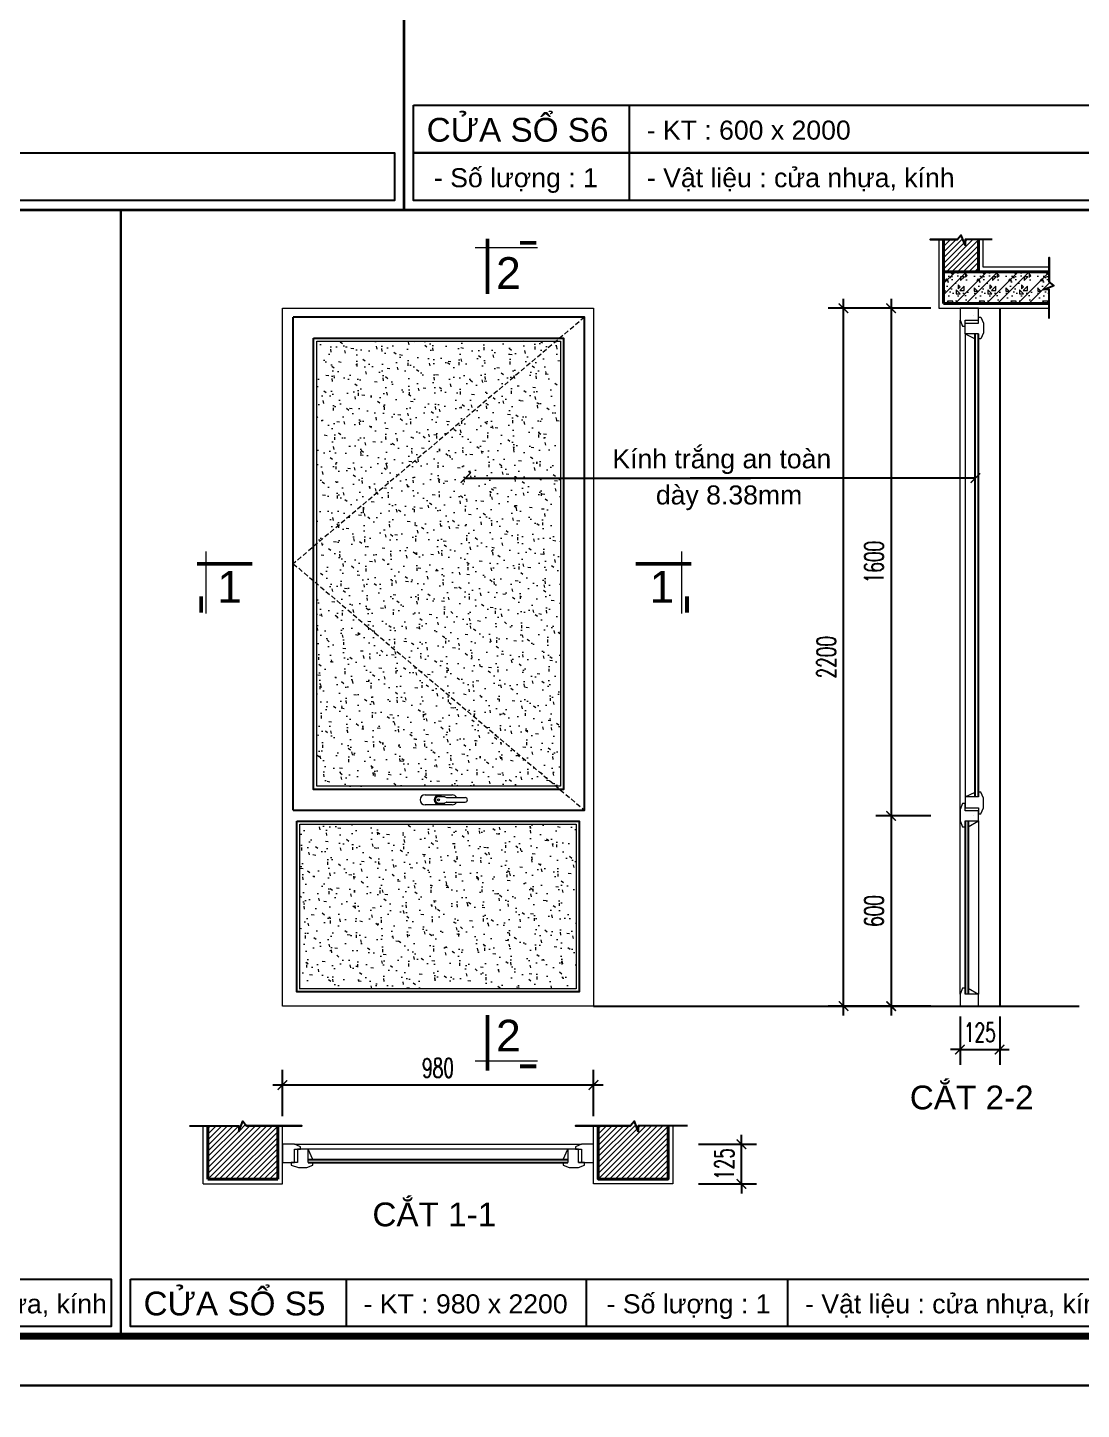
# Model space of a CAD drawing. Header units: millimetres. Extents: x -229618 to 2906, y -178063 to 96806.
# Drawn here: x -12732 to -9413, y -57051 to -52695 of the extents above; entities that cross this region are included whole.
import ezdxf
from ezdxf.enums import TextEntityAlignment as Align

# ---------------------------------------------------------------- set-up
doc = ezdxf.new("R2010")
doc.units = ezdxf.units.MM
doc.header["$LTSCALE"] = 200
doc.header["$MEASUREMENT"] = 0
doc.header["$PDMODE"] = 3
doc.header["$PDSIZE"] = 50
doc.linetypes.add('DASHED2', pattern=[0.375, 0.25, -0.125])
doc.layers.get('0').update_dxf_attribs({"color": 95, "linetype": 'CONTINUOUS'})
doc.layers.get('DEFPOINTS').update_dxf_attribs({"linetype": 'CONTINUOUS'})
for name, color, linetype, lineweight in [('cat', 1, 'CONTINUOUS', 40), ('CAT CUA', 253, 'CONTINUOUS', 18), ('hatch', 250, 'CONTINUOUS', 5), ('khuat', 8, 'DASHED2', 15), ('nho', 252, 'CONTINUOUS', 15), ('thay', 7, 'CONTINUOUS', 18)]:
    doc.layers.add(name, color=color, linetype=linetype, lineweight=lineweight)
for name, color, linetype in [('CUA', 145, 'CONTINUOUS'), ('DIM', 251, 'CONTINUOUS'), ('KHUNGTEN', 7, 'CONTINUOUS'), ('TEXT', 33, 'CONTINUOUS')]:
    doc.layers.add(name, color=color, linetype=linetype)
doc.layers.add('in', color=203, linetype='CONTINUOUS', lineweight=5, plot=False)
doc.styles.add('Aria H iso', font='Vharial_0.ttf')
doc.styles.add('Arial iso', font='vnarial_0.ttf')
doc.styles.add('Scale', font='vnsimli.shx', dxfattribs={"width": 0.65, "bigfont": 'bigfont.shx'})
doc.dimstyles.new('Scale', dxfattribs={"dimscale": 75, "dimtxt": 2, "dimasz": 1, "dimexe": 1.6, "dimexo": 0, "dimgap": 0.8, "dimtad": 1, "dimdec": 0, "dimzin": 0, "dimdsep": 46, "dimtxsty": 'Scale', "dimblk": 'ARCHTICK', "dimcen": 0.1, "dimdle": 1, "dimclrd": 256, "dimclre": 256, "dimclrt": 3, "dimadec": 0, "dimazin": 0, "dimtfac": 1, "dimtdec": 0, "dimtix": 1, "dimtmove": 2, "dimatfit": 3, "dimldrblk": 'ARCHTICK', "dimfxl": 0, "dimtolj": 1, "dimtzin": 0, "dimarcsym": 0})

# ---------------------------------------------------------------- blocks, each defined once
blk = doc.blocks.new('KhungA3')
at = {"layer": 'DEFPOINTS', "color": 8}
blk.add_lwpolyline([(-3.74, 3.81), (416.31, 3.81), (416.31, 300.81), (-3.74, 300.81)], close=True, dxfattribs=at)
at = {"layer": 'KHUNGTEN', "color": 4, "const_width": 0.724}
blk.add_lwpolyline([(7.54, 8.99), (411.13, 8.99), (411.13, 295.64), (7.54, 295.64)], close=True, dxfattribs=at)
blk = doc.blocks.new('cactn')
at = {"layer": 'thay', "ltscale": 600}
blk.add_line((-9225, 9972), (-9225, -2458), dxfattribs=at)
at = {"layer": 'thay', "ltscale": 600, "const_width": 762}
for points in [[(-10263, 9771), (-10263, 6486)], [(0, 0), (-11114, 0)]]:
    blk.add_lwpolyline(points, dxfattribs=at)
at = {"layer": 'TEXT', "style": 'Aria H iso'}
blk.add_attdef('A', text='', height=6350, dxfattribs=at).set_placement((-4573, 4581), align=Align.MIDDLE_CENTER)
blk = doc.blocks.new('cactd')
at = {"layer": 'thay', "ltscale": 600}
blk.add_line((-9972, -9225), (2458, -9225), dxfattribs=at)
at = {"layer": 'thay', "ltscale": 600, "const_width": 762}
for points in [[(0, 0), (0, -11114)], [(-9771, -10263), (-6486, -10263)]]:
    blk.add_lwpolyline(points, dxfattribs=at)
at = {"layer": 'TEXT', "style": 'Aria H iso'}
blk.add_attdef('1', text='', height=6350, dxfattribs=at).set_placement((-4149, -4127), align=Align.MIDDLE_CENTER)
blk = doc.blocks.new('_ArchTick')
at = {"color": 0, "linetype": 'ByBlock', "const_width": 0.15}
blk.add_lwpolyline([(-0.5, -0.5), (0.5, 0.5)], dxfattribs=at)
blk = doc.blocks.new('*D519')
at = {"layer": 'DEFPOINTS', "color": 0, "linetype": 'Continuous'}
for p in [(-10618.4, -56214.6), (-10483.7, -56214.6), (-10618.4, -56339.6)]:
    blk.add_point(p, dxfattribs=at)
at = {"layer": 'DIM', "linetype": 'Continuous', "lineweight": -2}
for p, q in [((-10483.7, -56214.6), (-10483.7, -56184.6)), ((-10618.4, -56214.6), (-10435.7, -56214.6)), ((-10483.7, -56339.6), (-10483.7, -56214.6)), ((-10618.4, -56339.6), (-10435.7, -56339.6)), ((-10483.7, -56339.6), (-10483.7, -56369.6))]:
    blk.add_line(p, q, dxfattribs=at)
at = {"layer": 'DIM', "linetype": 'Continuous', "lineweight": -2, "xscale": 30, "yscale": 30, "zscale": 30}
for p, rotation in [((-10483.7, -56214.6), 270), ((-10483.7, -56339.6), 90)]:
    blk.add_blockref('_ArchTick', p, dxfattribs=dict(at, rotation=rotation))
at = {"layer": 'DIM', "color": 3, "linetype": 'Continuous', "insert": (-10537.7, -56277.1), "char_height": 60, "attachment_point": 5, "rotation": 90, "style": 'Scale'}
blk.add_mtext('\\A1;125', dxfattribs=at)
blk = doc.blocks.new('*D521')
at = {"layer": 'DEFPOINTS', "color": 0, "linetype": 'Continuous'}
for p in [(-10949.7, -56028), (-11929.7, -56126.3), (-10949.7, -56126.3)]:
    blk.add_point(p, dxfattribs=at)
at = {"layer": 'DIM', "linetype": 'Continuous', "lineweight": -2}
for p, q in [((-11929.7, -56126.3), (-11929.7, -55980)), ((-10949.7, -56126.3), (-10949.7, -55980)), ((-11959.7, -56028), (-10919.7, -56028))]:
    blk.add_line(p, q, dxfattribs=at)
at = {"layer": 'DIM', "linetype": 'Continuous', "lineweight": -2, "xscale": 30, "yscale": 30, "zscale": 30, "rotation": 180}
blk.add_blockref('_ArchTick', (-11929.7, -56028), dxfattribs=at)
at = {"layer": 'DIM', "linetype": 'Continuous', "lineweight": -2, "xscale": 30, "yscale": 30, "zscale": 30}
blk.add_blockref('_ArchTick', (-10949.7, -56028), dxfattribs=at)
at = {"layer": 'DIM', "color": 3, "linetype": 'Continuous', "insert": (-11439.7, -55974), "char_height": 60, "attachment_point": 5, "style": 'Scale'}
blk.add_mtext('\\A1;980', dxfattribs=at)
blk = doc.blocks.new('*D527')
at = {"layer": 'DEFPOINTS', "color": 0, "linetype": 'Continuous'}
for p in [(-9886.5, -53579.4), (-10012, -55179.9), (-9886.5, -55179.9)]:
    blk.add_point(p, dxfattribs=at)
at = {"layer": 'DIM', "linetype": 'Continuous', "lineweight": -2}
for p, q in [((-10012, -53549.4), (-10012, -55209.9)), ((-9886.5, -53579.4), (-10060, -53579.4)), ((-9886.5, -55179.9), (-10060, -55179.9))]:
    blk.add_line(p, q, dxfattribs=at)
at = {"layer": 'DIM', "linetype": 'Continuous', "lineweight": -2, "xscale": 30, "yscale": 30, "zscale": 30}
for p, rotation in [((-10012, -53579.4), 90), ((-10012, -55179.9), 270)]:
    blk.add_blockref('_ArchTick', p, dxfattribs=dict(at, rotation=rotation))
at = {"layer": 'DIM', "color": 3, "linetype": 'Continuous', "insert": (-10066, -54379.6), "char_height": 60, "attachment_point": 5, "rotation": 90, "style": 'Scale'}
blk.add_mtext('\\A1;1600', dxfattribs=at)
blk = doc.blocks.new('*D528')
at = {"layer": 'DEFPOINTS', "color": 0, "linetype": 'Continuous'}
for p in [(-9886.5, -55179.9), (-10012, -55779.4), (-9886.5, -55779.4)]:
    blk.add_point(p, dxfattribs=at)
at = {"layer": 'DIM', "linetype": 'Continuous', "lineweight": -2}
for p, q in [((-9886.5, -55179.9), (-10060, -55179.9)), ((-10012, -55149.9), (-10012, -55809.4)), ((-9886.5, -55779.4), (-10060, -55779.4))]:
    blk.add_line(p, q, dxfattribs=at)
at = {"layer": 'DIM', "linetype": 'Continuous', "lineweight": -2, "xscale": 30, "yscale": 30, "zscale": 30}
for p, rotation in [((-10012, -55179.9), 90), ((-10012, -55779.4), 270)]:
    blk.add_blockref('_ArchTick', p, dxfattribs=dict(at, rotation=rotation))
at = {"layer": 'DIM', "color": 3, "linetype": 'Continuous', "insert": (-10066, -55479.6), "char_height": 60, "attachment_point": 5, "rotation": 90, "style": 'Scale'}
blk.add_mtext('\\A1;600', dxfattribs=at)
blk = doc.blocks.new('*D529')
at = {"layer": 'DEFPOINTS', "color": 0, "linetype": 'Continuous'}
for p in [(-10162, -53579.4), (-9886.5, -53579.4), (-9886.5, -55779.4)]:
    blk.add_point(p, dxfattribs=at)
at = {"layer": 'DIM', "linetype": 'Continuous', "lineweight": -2}
for p, q in [((-10162, -55809.4), (-10162, -53549.4)), ((-9886.5, -53579.4), (-10210, -53579.4)), ((-9886.5, -55779.4), (-10210, -55779.4))]:
    blk.add_line(p, q, dxfattribs=at)
at = {"layer": 'DIM', "linetype": 'Continuous', "lineweight": -2, "xscale": 30, "yscale": 30, "zscale": 30}
for p, rotation in [((-10162, -53579.4), 90), ((-10162, -55779.4), 270)]:
    blk.add_blockref('_ArchTick', p, dxfattribs=dict(at, rotation=rotation))
at = {"layer": 'DIM', "color": 3, "linetype": 'Continuous', "insert": (-10216, -54679.4), "char_height": 60, "attachment_point": 5, "rotation": 90, "style": 'Scale'}
blk.add_mtext('\\A1;2200', dxfattribs=at)
blk = doc.blocks.new('*D530')
at = {"layer": 'DEFPOINTS', "color": 0, "linetype": 'Continuous'}
for p in [(-9795, -55811.7), (-9670, -55811.7), (-9670, -55916.4)]:
    blk.add_point(p, dxfattribs=at)
at = {"layer": 'DIM', "linetype": 'Continuous', "lineweight": -2}
for p, q in [((-9795, -55811.7), (-9795, -55964.4)), ((-9670, -55811.7), (-9670, -55964.4)), ((-9795, -55916.4), (-9825, -55916.4)), ((-9795, -55916.4), (-9670, -55916.4)), ((-9670, -55916.4), (-9640, -55916.4))]:
    blk.add_line(p, q, dxfattribs=at)
at = {"layer": 'DIM', "linetype": 'Continuous', "lineweight": -2, "xscale": 30, "yscale": 30, "zscale": 30}
blk.add_blockref('_ArchTick', (-9795, -55916.4), dxfattribs=at)
at = {"layer": 'DIM', "linetype": 'Continuous', "lineweight": -2, "xscale": 30, "yscale": 30, "zscale": 30, "rotation": 180}
blk.add_blockref('_ArchTick', (-9670, -55916.4), dxfattribs=at)
at = {"layer": 'DIM', "color": 3, "linetype": 'Continuous', "insert": (-9732.5, -55862.4), "char_height": 60, "attachment_point": 5, "style": 'Scale'}
blk.add_mtext('\\A1;125', dxfattribs=at)

msp = doc.modelspace()

# ---------------------------------------------------------------- hatches: boundary and pattern name
at = {"layer": 'hatch', "linetype": 'Continuous'}
h = msp.add_hatch(dxfattribs=at)
h.set_pattern_fill('ANSI31', color=256, scale=100, style=0)
h.set_pattern_definition([(45, (186742.347, 33797.187), (-8.8388348, 8.8388348), [])])
h.paths.add_polyline_path([(-9803.4, -53363.1), (-9847, -53363.1), (-9847, -53464.4), (-9737, -53464.4), (-9737, -53363.1), (-9779.2, -53363.1), (-9779.2, -53381), (-9791.5, -53348.7)])
h = msp.add_hatch(dxfattribs=at)
h.set_pattern_fill('BT', color=256, scale=100, style=0)
h.set_pattern_definition([(0, (186825.64, 33810.02), (0, 100), [0, -100]), (0, (186755, 33853.25), (0, 100), [0, -100]), (0, (186758.13, 33835.64), (0, 100), [0, -100]), (0, (186793.35, 33843.86), (0, 100), [0, -100]), (0, (186774.37, 33872.62), (0, 100), [0, -100]), (0, (186769.28, 33859.9), (0, 100), [0, -100]), (0, (186778.28, 33881.23), (0, 100), [0, -100]), (0, (186764.39, 33889.64), (0, 100), [0, -100]), (0, (186783.57, 33867.73), (0, 100), [0, -100]), (0, (186751.47, 33868.12), (0, 100), [0, -100]), (0, (186815.46, 33868.51), (0, 100), [0, -100]), (0, (186829.95, 33871.25), (0, 100), [0, -100]), (0, (186822.51, 33861.08), (0, 100), [0, -100]), (0, (186824.66, 33847.38), (0, 100), [0, -100]), (0, (186798.64, 33859.32), (0, 100), [0, -100]), (0, (186797.85, 33831.73), (0, 100), [0, -100]), (0, (186797.85, 33823.12), (0, 100), [0, -100]), (0, (186750.5, 33821.17), (0, 100), [0, -100]), (0, (186790.02, 33832.91), (0, 100), [0, -100]), (0, (186790.42, 33799.65), (0, 100), [0, -100]), (0, (186779.65, 33820.97), (0, 100), [0, -100]), (0, (186780.44, 33811.19), (0, 100), [0, -100]), (0, (186767.52, 33803.95), (0, 100), [0, -100]), (0, (186774.17, 33817.26), (0, 100), [0, -100]), (0, (186769.48, 33821.36), (0, 100), [0, -100]), (45, (186822.34, 33818.29), (0, 100.00003), [8, -133.4214]), (135, (186827.996, 33823.95), (-100.00003, 0), [8, -133.4214]), (270, (186822.34, 33829.61), (100, -2e-14), [11.3137, -88.6863]), (180, (186818.87, 33819.57), (-1e-14, -100), [12, -88]), (270, (186806.87, 33819.57), (100, -2e-14), [12, -88]), (45, (186806.87, 33807.565), (0, 100.00003), [16.9706, -124.4508]), (90, (186781.86, 33826.48), (-100, 6e-15), [16.8, -83.2]), (180, (186781.86, 33843.28), (-1e-14, -100), [16.8, -83.2]), (315, (186765.06, 33843.28), (100.00003, -2e-14), [23.7588, -117.6626]), (135, (186767.63, 33808.5), (-100.00003, 0), [7, -134.4214]), (225, (186762.68, 33813.45), (-1e-14, -100.00003), [7, -134.4214]), (0, (186757.73, 33808.5), (0, 100), [9.8995, -90.1005]), (0, (186804.18, 33876.1), (0, 100), [13.75, -86.25]), (90, (186817.93, 33876.1), (-100, 6e-15), [13.75, -86.25]), (225, (186817.93, 33889.854), (-1e-14, -100.00003), [19.4454, -121.9759]), (270, (186792.62, 33878.1), (100, -2e-14), [12.5, -87.5]), (0, (186792.62, 33865.6), (0, 100), [12.5, -87.5]), (135, (186805.12, 33865.596), (-100.00003, 0), [17.6777, -123.7437]), (45, (186798.98, 33881.95), (0, 100.00003), [8.5, -132.9214]), (135, (186804.99, 33887.96), (-100.00003, 0), [8.5, -132.9214]), (270, (186798.98, 33893.97), (100, -2e-14), [12.0208, -87.9792]), (135, (186759.71, 33874.75), (-100.00003, 0), [14.1421, -127.2792]), (0, (186749.71, 33874.75), (0, 100), [10, -90]), (270, (186749.71, 33884.75), (100, -2e-14), [10, -90]), (45, (186742.35, 33797.19), (-49.497475, 49.497475), []), (45, (186777.35, 33797.19), (-49.497475, 49.497475), [])])
h.paths.add_polyline_path([(-9514.1, -53564.4), (-9514.1, -53464.4), (-9847, -53464.4), (-9847, -53564.4)])
h = msp.add_hatch(dxfattribs=at)
h.set_pattern_fill('CATTHO', color=256, scale=30, angle=135, style=0)
h.set_pattern_definition([(172.5, (-11874.71, -55724.36), (-39.5378, -42.2104), [9, -45.6, 0, -51, 0, -48.75]), (142.5, (-11874.71, -55724.36), (-97.4094, -22.324), [9, -24.6, 0, -41.1, 0, -15.75]), (102.5, (-11848.62, -55750.454), (-66.181, 65.9409), [9, -15, 0, -54, 0, -70.5]), (92.5, (-11848.62, -55750.454), (-82.388, 45.1513), [9, -7.5, 0, -35.4, 0, -40.5])])
h.paths.add_polyline_path([(-11821.7, -53683.4), (-11053.7, -53683.4), (-11053.7, -55086.1), (-11821.7, -55086.1)])
h.paths.add_polyline_path([(-11874.7, -55206.1), (-11004.7, -55206.1), (-11004.7, -55724.4), (-11874.7, -55724.4)])
at = {"layer": 'hatch', "ltscale": 0.5}
h = msp.add_hatch(dxfattribs=at)
h.set_pattern_fill('ANSI31', color=256, scale=100, style=0)
h.set_pattern_definition([(45, (-12164.71, -56324.62), (-8.83883, 8.83883), [])])
h.paths.add_polyline_path([(-12066.9, -56156.8), (-12164.7, -56156.8), (-12164.7, -56324.6), (-11944.7, -56324.6), (-11944.7, -56156.8), (-12042.7, -56156.8), (-12054.5, -56142.4), (-12066.9, -56174.7)])
h = msp.add_hatch(dxfattribs=at)
h.set_pattern_fill('ANSI31', color=256, scale=100, style=0)
h.set_pattern_definition([(45, (-10934.71, -56324.62), (-8.83883, 8.83883), [])])
h.paths.add_polyline_path([(-10714.7, -56156.8), (-10808.6, -56156.8), (-10808.6, -56174.7), (-10820.9, -56142.4), (-10832.8, -56156.8), (-10934.7, -56156.8), (-10934.7, -56324.6), (-10714.7, -56324.6)])

# ---------------------------------------------------------------- linework, layer by layer
at = {"layer": 'cat', "color": 1, "linetype": 'Continuous', "lineweight": 40}
for p, q in [((-9847, -53363.1), (-9847, -53564.4)), ((-9737, -53464.4), (-9737, -53363.1)), ((-9514.1, -53464.4), (-9847, -53464.4)), ((-9847, -53564.4), (-9514.1, -53564.4))]:
    msp.add_line(p, q, dxfattribs=at)
at = {"layer": 'cat', "linetype": 'Continuous'}
for p, q in [((-12164.7, -56324.6), (-12164.7, -56156.8)), ((-11944.7, -56324.6), (-11944.7, -56156.8)), ((-12164.7, -56324.6), (-11944.7, -56324.6))]:
    msp.add_line(p, q, dxfattribs=at)
msp.add_lwpolyline([(-10714.7, -56156.8), (-10714.7, -56324.6), (-10934.7, -56324.6), (-10934.7, -56156.8)], dxfattribs=at)
at = {"layer": 'CAT CUA', "linetype": 'Continuous'}
msp.add_lwpolyline([(-11929.7, -53579.4), (-10949.7, -53579.4), (-10949.7, -55779.4), (-11929.7, -55779.4)], close=True, dxfattribs=at)
at = {"layer": 'CUA'}
for p, q in [((-10836.9, -52939.7), (-10836.9, -53239.7)), ((-11848.7, -56262.6), (-11030.7, -56262.6)), ((-11848.7, -56272.6), (-11030.7, -56272.6)), ((-11728.8, -56639.7), (-11728.8, -56789.7)), ((-10972.9, -56639.7), (-10972.9, -56789.7)), ((-10338.5, -56639.7), (-10338.5, -56789.7))]:
    msp.add_line(p, q, dxfattribs=at)
at = {"layer": 'CUA', "ltscale": 0.5}
for p, q in [((-11895.7, -55162.1), (-11895.7, -53607.4)), ((-9670, -53579.4), (-9670, -55779.4)), ((-9747, -55119.9), (-9747, -53660.4)), ((-9737, -55119.9), (-9737, -53660.4)), ((-9779, -55194.9), (-9779, -55741.4)), ((-9769, -55194.9), (-9769, -55741.4)), ((-10949.7, -55779.4), (-9419.3, -55779.4))]:
    msp.add_line(p, q, dxfattribs=at)
at = {"layer": 'CUA'}
for points in [[(-11516.9, -52939.7), (-9308.3, -52939.7), (-9308.3, -53089.7), (-11516.9, -53089.7)], [(-16849.8, -53089.7), (-11576.9, -53089.7), (-11576.9, -53239.7), (-16849.8, -53239.7)], [(-11516.9, -53089.7), (-9308.3, -53089.7), (-9308.3, -53239.7), (-11516.9, -53239.7)], [(-15578, -56639.7), (-12468.8, -56639.7), (-12468.8, -56789.7), (-15578, -56789.7)], [(-12408.8, -56639.7), (-9308.3, -56639.7), (-9308.3, -56789.7), (-12408.8, -56789.7)]]:
    msp.add_lwpolyline(points, close=True, dxfattribs=at)
for points in [[(-9694.2, -53363.1), (-9779.2, -53363.1), (-9779.2, -53381), (-9791.5, -53348.7), (-9803.4, -53363.1), (-9888.9, -53363.1), (-9803.4, -53363.1)], [(-9514.1, -53611.8), (-9514.1, -53520), (-9532, -53520), (-9499.7, -53507.7), (-9514.1, -53495.8), (-9514.1, -53419.2), (-9514.1, -53495.8)], [(-12222.2, -56156.8), (-12066.9, -56156.8), (-12066.9, -56174.7), (-12054.5, -56142.4), (-12042.7, -56156.8), (-11868.5, -56156.8), (-12042.7, -56156.8)], [(-10653.2, -56156.8), (-10808.6, -56156.8), (-10808.6, -56174.7), (-10820.9, -56142.4), (-10832.8, -56156.8), (-11006.9, -56156.8), (-10832.8, -56156.8)]]:
    msp.add_lwpolyline(points, dxfattribs=at)
at = {"layer": 'CUA', "ltscale": 0.5}
msp.add_lwpolyline([(-11895.7, -55162.1), (-10977.7, -55162.1), (-10977.7, -53607.4), (-11895.7, -53607.4)], dxfattribs=at)
for points in [[(-11831.7, -53673.4), (-11043.7, -53673.4), (-11043.7, -55096.1), (-11831.7, -55096.1)], [(-11884.7, -55196.1), (-10994.7, -55196.1), (-10994.7, -55734.4), (-11884.7, -55734.4)]]:
    msp.add_lwpolyline(points, close=True, dxfattribs=at)
at = {"layer": 'hatch', "ltscale": 0.5}
for p, q in [((-9862, -53363.1), (-9862, -53579.4)), ((-9722, -53449.4), (-9722, -53363.1)), ((-9514.1, -53449.4), (-9722, -53449.4)), ((-9862, -53579.4), (-9514.1, -53579.4)), ((-12179.7, -56339.6), (-12179.7, -56156.8)), ((-11929.7, -56339.6), (-11929.7, -56156.8)), ((-12179.7, -56339.6), (-11929.7, -56339.6))]:
    msp.add_line(p, q, dxfattribs=at)
at = {"layer": 'hatch', "linetype": 'Continuous'}
for points in [[(-11821.7, -53683.4), (-11053.7, -53683.4), (-11053.7, -55086.1), (-11821.7, -55086.1)], [(-11874.7, -55206.1), (-11004.7, -55206.1), (-11004.7, -55724.4), (-11874.7, -55724.4)]]:
    msp.add_lwpolyline(points, close=True, dxfattribs=at)
at = {"layer": 'hatch', "ltscale": 0.5}
msp.add_lwpolyline([(-10699.7, -56156.8), (-10699.7, -56339.6), (-10949.7, -56339.6), (-10949.7, -56156.8)], dxfattribs=at)
at = {"layer": 'in', "linetype": 'Continuous'}
for points in [[(-20344.3, -48064.9), (-7743, -48064.9), (-7743, -56974.9), (-20344.3, -56974.9)], [(-20344.3, -56974.9), (-7743, -56974.9), (-7743, -65884.9), (-20344.3, -65884.9)]]:
    msp.add_lwpolyline(points, close=True, dxfattribs=at)
at = {"layer": 'khuat', "color": 6, "ltscale": 0.3, "const_width": 8}
for points in [[(-11546.9, -48220.2), (-11546.9, -53269.7)], [(-20005.9, -53269.7), (-9278.3, -53269.7)], [(-12438.8, -53269.7), (-12438.8, -56819.7)]]:
    msp.add_lwpolyline(points, dxfattribs=at)
at = {"layer": 'khuat', "ltscale": 0.3}
msp.add_lwpolyline([(-10977.7, -53607.4), (-11895.7, -54384.7), (-10977.7, -55162.1)], dxfattribs=at)
at = {"layer": 'nho', "linetype": 'Continuous'}
for p, q in [((-9795, -55741.4), (-9795, -53617.4)), ((-9779, -53660.4), (-9779, -55119.9)), ((-9737, -55194.9), (-9737, -55741.4)), ((-11891.7, -56214.6), (-10987.7, -56214.6)), ((-11030.7, -56230.6), (-11848.7, -56230.6))]:
    msp.add_line(p, q, dxfattribs=at)
at = {"layer": 'nho', "ltscale": 0.5}
for p, q in [((-11437.7, -55119), (-11418.6, -55119)), ((-11437.7, -55139.2), (-11418.6, -55139.2)), ((-11417.7, -55119.3), (-11412.7, -55121.8)), ((-11417.7, -55139), (-11412.7, -55136.4)), ((-11411.8, -55122), (-11354, -55122)), ((-11411.8, -55136.2), (-11354, -55136.2))]:
    msp.add_line(p, q, dxfattribs=at)
for points in [[(-11480.4, -55113.4), (-11395, -55113.4)], [(-11427.6, -55144.8), (-11480.4, -55144.8)], [(-11395, -55144.8), (-11427.6, -55144.8)]]:
    msp.add_lwpolyline(points, dxfattribs=at)
msp.add_circle((-11437.7, -55129.1), 2.85, dxfattribs=at)
for centre, radius, start, end in [((-11480.4, -55129.1), 15.7, 90, 270), ((-11437.7, -55129.1), 13.5, 48.259, 221.741), ((-11437.7, -55129.1), 13.5, 48.259, 311.741), ((-11437.7, -55129.1), 10.1, 90, 270), ((-11418.6, -55121), 1.95, 62.8073, 90), ((-11418.6, -55137.2), 1.95, 270, 297.1927), ((-11411.8, -55120.1), 1.95, 242.8073, 270), ((-11411.8, -55138.1), 1.95, 90, 117.1927), ((-11395, -55129.1), 15.7, 26.8451, 90), ((-11395, -55129.1), 15.7, 270, 333.1549), ((-11354, -55129.1), 7.07, 270, 90)]:
    msp.add_arc(centre, radius, start, end, dxfattribs=at)
at = {"layer": 'thay', "ltscale": 0.5}
for p, q in [((-9751.9, -53600.9), (-9751.9, -53600.9)), ((-9779, -53660.4), (-9747, -53675.4)), ((-9779, -55119.9), (-9747, -55104.9)), ((-9751.9, -55179.9), (-9751.9, -55179.9)), ((-9769, -55213.9), (-9737, -55194.9)), ((-9769, -55722.4), (-9737, -55741.4)), ((-11833.7, -56262.6), (-11848.7, -56230.6)), ((-11045.7, -56262.6), (-11030.7, -56230.6)), ((-10996.7, -56272.6), (-10949.7, -56272.6))]:
    msp.add_line(p, q, dxfattribs=at)
for points in [[(-11929.7, -53579.4), (-10949.7, -53579.4), (-10949.7, -55779.4), (-11929.7, -55779.4)], [(-9737, -53579.4), (-9795, -53579.4), (-9795, -53617.4), (-9787, -53636.4), (-9779, -53636.4), (-9779, -53626.4), (-9779, -53617.4), (-9737, -53617.4), (-9737, -53607.4)], [(-9721.3, -53626.4), (-9721.3, -53656.4), (-9729.1, -53675.4), (-9737, -53675.4), (-9737, -53660.4), (-9779, -53660.4), (-9779, -53626.4), (-9737, -53626.4), (-9737, -53607.4), (-9729.1, -53607.4)], [(-9737, -55163.4), (-9737, -55163.4), (-9779, -55163.4), (-9779, -55140.4), (-9779, -55140.4), (-9787, -55140.4), (-9795, -55159.4), (-9795, -55195.4), (-9787, -55214.4), (-9779, -55214.4), (-9779, -55195.4), (-9737, -55195.4)], [(-9721.3, -55153.9), (-9721.3, -55123.9), (-9729.1, -55104.9), (-9737, -55104.9), (-9737, -55119.9), (-9779, -55119.9), (-9779, -55153.9), (-9737, -55153.9), (-9737, -55172.9), (-9729.1, -55172.9)], [(-9737, -55741.4), (-9779, -55741.4), (-9779, -55722.4), (-9787, -55722.4), (-9795, -55741.4), (-9795, -55779.4), (-9737, -55779.4)], [(-11891.7, -56230.6), (-11872.7, -56230.6), (-11872.7, -56222.6), (-11891.7, -56214.6), (-11929.7, -56214.6), (-11929.7, -56272.6), (-11891.7, -56272.6)], [(-11848.7, -56230.6), (-11882.7, -56230.6), (-11882.7, -56272.6), (-11901.7, -56272.6), (-11901.7, -56280.5), (-11878.8, -56288.4), (-11852.7, -56288.4), (-11833.7, -56280.5), (-11833.7, -56272.6), (-11848.7, -56272.6)], [(-10949.7, -56214.6), (-10987.7, -56214.6), (-11006.7, -56222.6), (-11006.7, -56230.6), (-10987.7, -56230.6), (-10987.7, -56272.6), (-10949.7, -56272.6)]]:
    msp.add_lwpolyline(points, close=True, dxfattribs=at)
msp.add_lwpolyline([(-10996.7, -56230.6), (-11030.7, -56230.6), (-11030.7, -56272.6), (-11045.7, -56272.6), (-11045.7, -56280.5), (-11026.7, -56288.4), (-10996.7, -56288.4), (-10977.7, -56280.5, 0.002129), (-10977.7, -56272.6), (-10996.7, -56272.6)], format="xyb", close=True, dxfattribs=at)

# ---------------------------------------------------------------- block references
at = {"layer": 'DIM', "linetype": 'Continuous'}
ref = msp.add_blockref('cactd', (-11283.6, -53534.7), dxfattribs=dict(at, xscale=0.015748031437397, yscale=0.015748031437397, zscale=0.0157480314960628, rotation=180))
ref.add_attrib('1', '2', dxfattribs={"layer": 'TEXT', "height": 100, "style": 'Aria H iso'}).set_placement((-11217.8, -53468.4), align=Align.MIDDLE_CENTER)
ref = msp.add_blockref('cactn', (-12024.2, -54384.9), dxfattribs=dict(at, xscale=-0.015748031437397, yscale=0.015748031437397, zscale=0.0157480314960628, rotation=180))
ref.add_attrib('A', '1', dxfattribs={"layer": 'TEXT', "height": 100, "style": 'Aria H iso'}).set_placement((-12096.2, -54457.5), align=Align.MIDDLE_CENTER)
ref = msp.add_blockref('cactn', (-10816.6, -54384.9), dxfattribs=dict(at, xscale=0.015748031437397, yscale=0.015748031437397, zscale=0.0157480314960628, rotation=180))
ref.add_attrib('A', '1', dxfattribs={"layer": 'TEXT', "height": 100, "style": 'Aria H iso'}).set_placement((-10734.2, -54457.5), align=Align.MIDDLE_CENTER)
ref = msp.add_blockref('cactd', (-11283.6, -55807.5), dxfattribs=dict(at, xscale=-0.015748031437397, yscale=0.015748031437397, zscale=0.0157480314960628))
ref.add_attrib('1', '2', dxfattribs={"layer": 'TEXT', "height": 100, "style": 'Aria H iso'}).set_placement((-11217.8, -55872.4), align=Align.MIDDLE_CENTER)
at = {"layer": 'KHUNGTEN', "xscale": 30, "yscale": 30, "zscale": 30.00000000000154}
for p in [(-20232.2, -57089.3), (-20232.2, -65999.3)]:
    msp.add_blockref('KhungA3', p, dxfattribs=at)

# ---------------------------------------------------------------- texts
at = {"layer": 'TEXT', "linetype": 'Continuous', "style": 'Aria H iso'}
for s, p in [('cöa sæ s6', (-11188.9, -53054.3)), ('c¾t 2-2', (-9758.2, -56104.8)), ('c¾t 1-1', (-11451.2, -56473.5)), ('cöa sæ s5', (-12080.8, -56754.3))]:
    msp.add_text(s, height=75, dxfattribs=at).set_placement(p, align=Align.CENTER)
at = {"layer": 'TEXT', "linetype": 'Continuous', "style": 'Arial iso'}
for s, p in [('- KT : 600 x 2000', (-10782.2, -53047.9)), ('- Sè l\xadîng : 1', (-11452.4, -53197.9)), ('- VËt liÖu : cöa nhùa, kÝnh', (-10781.5, -53197.9)), ('KÝnh tr¾ng an toµn', (-10890.3, -54084)), ('dµy 8.38mm', (-10753.2, -54198)), ('- VËt liÖu : cöa nhùa, kÝnh', (-13452.3, -56747.9)), ('- KT : 980 x 2200', (-11674.1, -56747.9)), ('- Sè l\xadîng : 1', (-10908.4, -56747.9)), ('- VËt liÖu : cöa nhùa, kÝnh', (-10283.1, -56747.9))]:
    msp.add_text(s, height=60, dxfattribs=at).set_placement(p)

# ---------------------------------------------------------------- dimensions: what is measured, and where the dimension line sits
at = {"layer": 'DIM', "linetype": 'Continuous'}
for base, p1, p2, picture, middle in [((-10162, -53579.4), (-9886.5, -55779.4), (-9886.5, -53579.4), '*D529', (-10216, -54679.4)), ((-10012.0041, -55179.8607), (-9886.4581, -53579.3622), (-9886.4581, -55179.8607), '*D527', (-10066.0041, -54379.6114)), ((-10012.0041, -55779.3622), (-9886.4581, -55179.8607), (-9886.4581, -55779.3622), '*D528', (-10066.0041, -55479.6114)), ((-10483.7, -56214.6), (-10618.4, -56339.6), (-10618.4, -56214.6), '*D519', (-10537.7, -56277.1))]:
    dim = msp.add_linear_dim(base=base, p1=p1, p2=p2, angle=90, dimstyle='Scale', override={"dimscale": 30}, dxfattribs=at)
    dim.commit()
    dim.dimension.update_dxf_attribs({"geometry": picture, "text_midpoint": middle})
for base, p1, p2, picture, middle in [((-9670, -55916.4), (-9795, -55811.7), (-9670, -55811.7), '*D530', (-9732.5, -55862.4)), ((-10949.7, -56028), (-11929.7, -56126.3), (-10949.7, -56126.3), '*D521', (-11439.7, -55974))]:
    dim = msp.add_linear_dim(base=base, p1=p1, p2=p2, dimstyle='Scale', override={"dimscale": 30}, dxfattribs=at)
    dim.commit()
    dim.dimension.update_dxf_attribs({"geometry": picture, "text_midpoint": middle})

# ---------------------------------------------------------------- leaders
for points in [[(-11353.5, -54114.8), (-10454.8, -54114.8)], [(-9746.4, -54114.8), (-10645.1, -54114.8)]]:
    msp.add_leader(points, dimstyle='Scale', override={"dimscale": 30}, dxfattribs=at)

doc.saveas('drawing.dxf')
